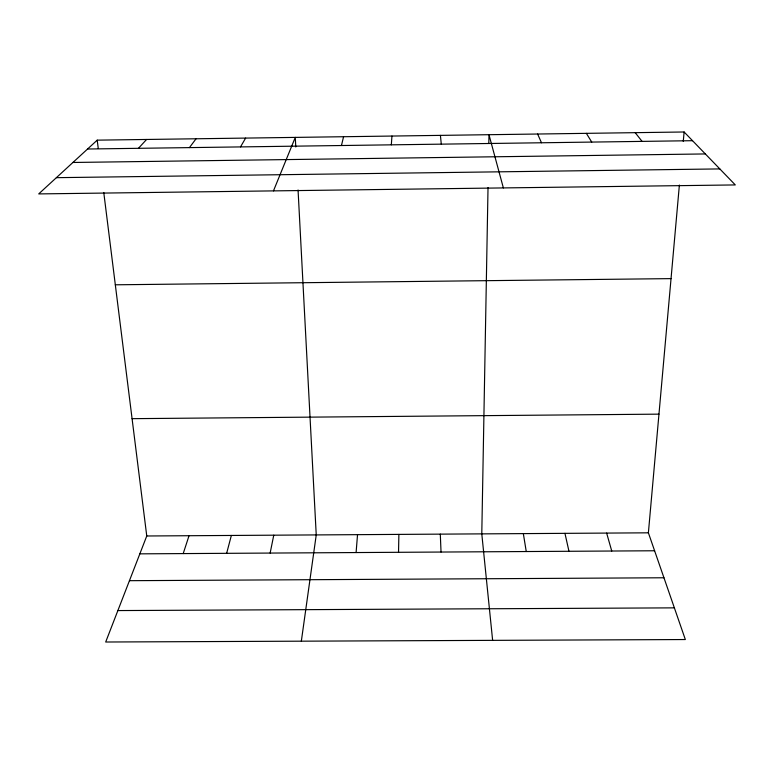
<?xml version="1.0" encoding="UTF-8"?>
<svg xmlns="http://www.w3.org/2000/svg" width="774" height="774" viewBox="0 0 774 774"><rect width="100%" height="100%" fill="white"/><g stroke="black" fill="none" stroke-linecap="round" stroke-linejoin="round"><path stroke-width="1.16" d="M488.026 187.521L481.786 533.876L492.632 640.359M488.82 143.113L488.974 134.705L503.371 187.927M398.533 552.297L398.881 534.399M391.325 144.835L391.954 136.05M356.098 552.549L357.53 534.66M103.764 192.484L146.76 535.985L105.69 642.014L685.338 639.537L648.389 532.822L679.379 185.054M683.268 141.419L684.11 131.986L97.214 140.152L38.7 193.916L735.3 184.928L684.11 131.986M301.338 641.182L316.237 534.921L298.058 189.978M270.145 553.062L273.764 535.182M341.46 145.522L343.569 136.727M226.647 553.323L231.358 535.453M183.206 553.584L189.03 535.724M273.464 190.888L295.281 137.395L295.784 146.963M240.511 146.905L245.629 138.091M189.437 147.611L196.064 138.778M138.459 148.308L146.586 139.465M87.578 149.014L692.527 140.694M72.93 162.472L705.337 153.939M56.376 177.672L719.81 168.916M115.316 284.803L671.039 278.621M132.073 418.666L658.964 414.148M146.76 535.985L648.389 532.822M139.842 553.845L654.601 550.769M129.452 580.684L663.957 577.772M117.871 610.57L674.367 607.861M635.193 132.664L642.081 141.381M586.363 133.351L591.742 142.077M537.62 134.028L541.49 142.764M606.642 533.092L611.75 551.03M564.952 533.354L568.967 551.281M523.34 533.615L526.252 551.533M97.214 140.152L98.259 148.482M440.416 135.382L441.286 144.148M440.3 534.137L441.035 552.046"/></g></svg>
